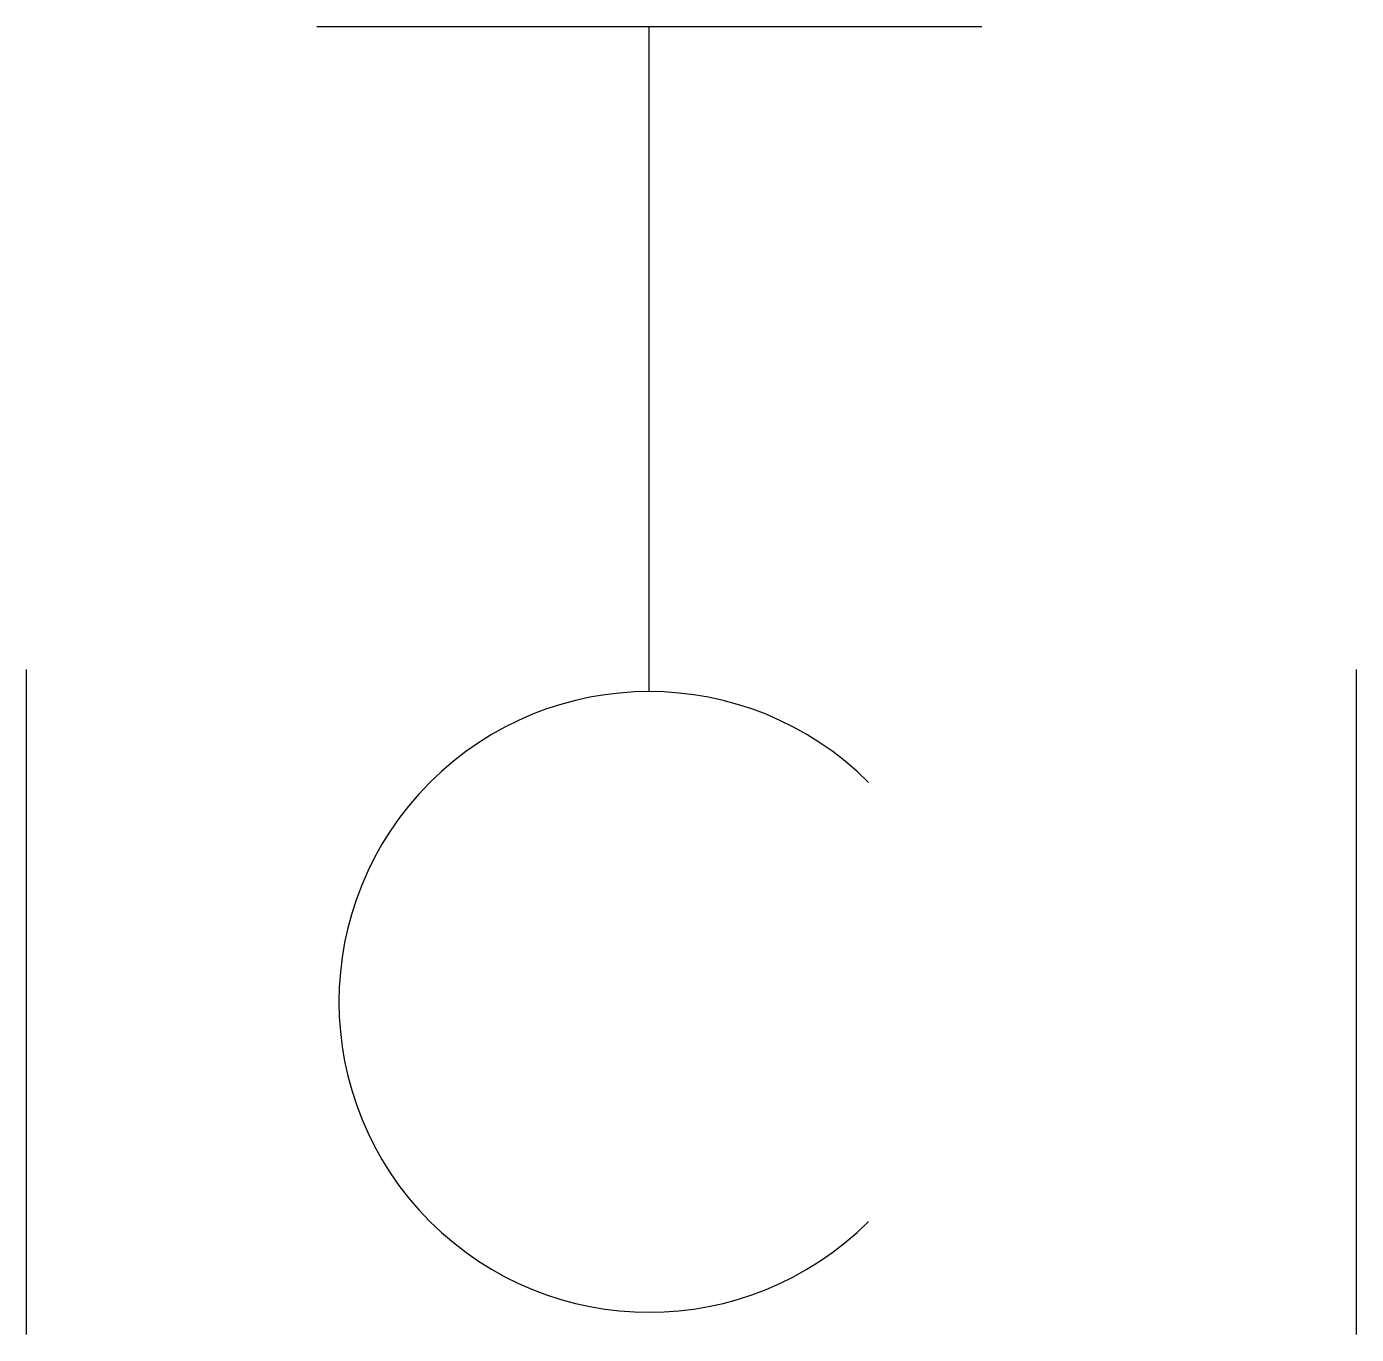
# Model space of a CAD drawing. Header units: millimetres. Extents: x -10155.636 to -10155.336, y 57.602 to 57.897.
import ezdxf

# ---------------------------------------------------------------- set-up
doc = ezdxf.new("R2010")
doc.units = ezdxf.units.MM
doc.header["$LTSCALE"] = 10
doc.layers.add('tub_bloqueios', color=2, linetype='Continuous')

msp = doc.modelspace()

# ---------------------------------------------------------------- linework, layer by layer
at = {"layer": 'tub_bloqueios'}
for p, q in [((-10155.57066, 57.89746), (-10155.42066, 57.89746)), ((-10155.49566, 57.74746), (-10155.49566, 57.89746)), ((-10155.63613, 57.60246), (-10155.63613, 57.75246)), ((-10155.33613, 57.60246), (-10155.33613, 57.75246))]:
    msp.add_line(p, q, dxfattribs=at)
msp.add_arc((-10155.49566, 57.67746), 0.07, 45, 315, dxfattribs=at)

doc.saveas('drawing.dxf')
